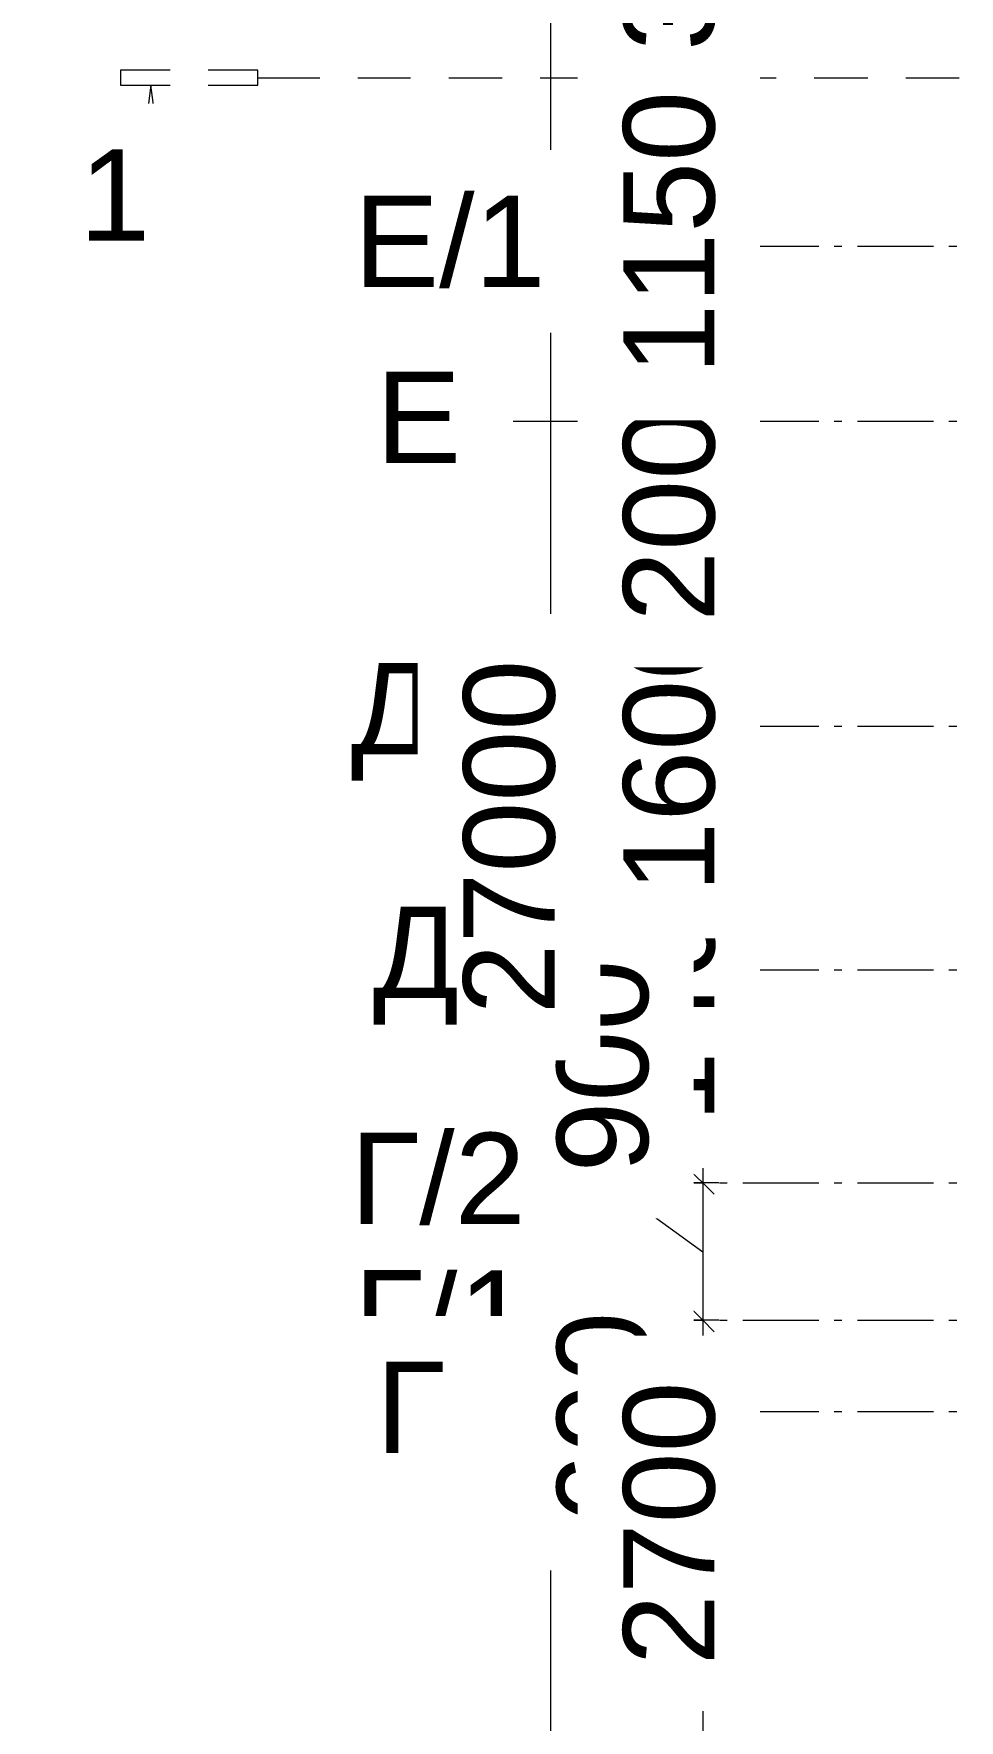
# Model space of a CAD drawing. Header units: millimetres. Extents: x -213911 to 415037, y -3642 to 107391.
# Drawn here: x -213911 to -207829, y 13726 to 24804 of the extents above; entities that cross this region are included whole.
import ezdxf

# ---------------------------------------------------------------- set-up
doc = ezdxf.new("R2010")
doc.units = ezdxf.units.MM
doc.layers.add('Оси', color=7, linetype='Continuous', lineweight=9)
doc.styles.get("Standard").update_dxf_attribs({"font": 'arial.ttf'})

msp = doc.modelspace()

# ---------------------------------------------------------------- linework, layer by layer
at = {"lineweight": 18}
for points in [[(-209439.1, 23336), (-209515.4, 23408), (-209591.7, 23484.3)], [(-209439.1, 22183.7), (-209515.4, 22259.9), (-209591.7, 22332)], [(-209439.1, 20184.1), (-209515.4, 20256.2), (-209591.7, 20332.4)], [(-209439.1, 18582.8), (-209515.4, 18654.8), (-209591.7, 18731.1)], [(-209439.1, 17180.6), (-209515.4, 17256.8), (-209591.7, 17328.8)], [(-209439.1, 16278.2), (-209515.4, 16354.5), (-209591.7, 16430.7)], [(-209439.1, 15680.9), (-209515.4, 15752.9), (-209591.7, 15829.2)]]:
    msp.add_lwpolyline(points, dxfattribs=at)
at = {"layer": 'Оси'}
for points in [[(-210515.2, 32384.8), (-210515.2, 5128.2)], [(-209515.4, 32384.8), (-209515.4, 27411.3), (-209515.4, 26564.1), (-209515.4, 23408), (-209515.4, 22259.9), (-209515.4, 20256.2), (-209515.4, 18654.8), (-209515.4, 17256.8), (-209515.4, 16354.5), (-209515.4, 15752.9), (-209515.4, 13054.4), (-209515.4, 8847.7), (-209515.4, 5128.2)]]:
    msp.add_lwpolyline(points, dxfattribs=at)
at = {"layer": 'Оси', "lineweight": 9}
for points in [[(-213014.6, 24564.5), (-213340.8, 24564.5), (-213340.8, 24467.1), (-213014.6, 24467.1)], [(-212764.7, 24467.1), (-212438.5, 24467.1), (-212438.5, 24564.5), (-212764.7, 24564.5)], [(-212438.5, 24513.7), (-212031.8, 24513.7)], [(-211781.8, 24513.7), (-211434.5, 24513.7)], [(-211184.5, 24513.7), (-210832.9, 24513.7)], [(-210583, 24513.7), (-210231.3, 24513.7)], [(-209981.4, 24513.7), (-209634, 24513.7)], [(-209379.8, 24513.7), (-209032.5, 24513.7)], [(-208782.5, 24513.7), (-208430.9, 24513.7)], [(-208181, 24513.7), (-207829.3, 24513.7)], [(-213141.7, 23963), (-213141.7, 23463.1)], [(-211315.8, 23408), (-211010.8, 23408)], [(-210913.4, 23408), (-210858.3, 23408)], [(-210760.9, 23408), (-210261, 23408)], [(-210159.3, 23408), (-210104.3, 23408)], [(-210006.8, 23408), (-209506.9, 23408)], [(-209409.5, 23408), (-209515.4, 23408), (-209634, 23408)], [(-209405.3, 23408), (-209354.4, 23408)], [(-209252.7, 23408), (-208752.9, 23408)], [(-208651.2, 23408), (-208600.4, 23408)], [(-208498.7, 23408), (-207998.8, 23408)], [(-207897.1, 23408), (-207846.3, 23408)], [(-211315.8, 22259.9), (-211010.8, 22259.9)], [(-210913.4, 22259.9), (-210858.3, 22259.9)], [(-210760.9, 22259.9), (-210261, 22259.9)], [(-210159.3, 22259.9), (-210104.3, 22259.9)], [(-210006.8, 22259.9), (-209506.9, 22259.9)], [(-209409.5, 22259.9), (-209515.4, 22259.9), (-209634, 22259.9)], [(-209405.3, 22259.9), (-209354.4, 22259.9)], [(-209252.7, 22259.9), (-208752.9, 22259.9)], [(-208651.2, 22259.9), (-208600.4, 22259.9)], [(-208498.7, 22259.9), (-207998.8, 22259.9)], [(-207897.1, 22259.9), (-207846.3, 22259.9)], [(-211315.8, 20256.2), (-211010.8, 20256.2)], [(-210913.4, 20256.2), (-210858.3, 20256.2)], [(-210760.9, 20256.2), (-210261, 20256.2)], [(-210159.3, 20256.2), (-210104.3, 20256.2)], [(-210006.8, 20256.2), (-209506.9, 20256.2)], [(-209409.5, 20256.2), (-209515.4, 20256.2), (-209634, 20256.2)], [(-209405.3, 20256.2), (-209354.4, 20256.2)], [(-209252.7, 20256.2), (-208752.9, 20256.2)], [(-208651.2, 20256.2), (-208600.4, 20256.2)], [(-208498.7, 20256.2), (-207998.8, 20256.2)], [(-207897.1, 20256.2), (-207846.3, 20256.2)], [(-211315.8, 18654.8), (-211010.8, 18654.8)], [(-210913.4, 18654.8), (-210858.3, 18654.8)], [(-210760.9, 18654.8), (-210261, 18654.8)], [(-210159.3, 18654.8), (-210104.3, 18654.8)], [(-210006.8, 18654.8), (-209506.9, 18654.8)], [(-209409.5, 18654.8), (-209515.4, 18654.8), (-209634, 18654.8)], [(-209405.3, 18654.8), (-209354.4, 18654.8)], [(-209252.7, 18654.8), (-208752.9, 18654.8)], [(-208651.2, 18654.8), (-208600.4, 18654.8)], [(-208498.7, 18654.8), (-207998.8, 18654.8)], [(-207897.1, 18654.8), (-207846.3, 18654.8)], [(-209951.7, 17799.1), (-209951.7, 17121.3), (-209515.4, 16803.5)], [(-211315.8, 17256.8), (-211010.8, 17256.8)], [(-210913.4, 17256.8), (-210858.3, 17256.8)], [(-210760.9, 17256.8), (-210261, 17256.8)], [(-210159.3, 17256.8), (-210104.3, 17256.8)], [(-210006.8, 17256.8), (-209506.9, 17256.8)], [(-209409.5, 17256.8), (-209515.4, 17256.8), (-209634, 17256.8)], [(-209405.3, 17256.8), (-209354.4, 17256.8)], [(-209252.7, 17256.8), (-208752.9, 17256.8)], [(-208651.2, 17256.8), (-208600.4, 17256.8)], [(-208498.7, 17256.8), (-207998.8, 17256.8)], [(-207897.1, 17256.8), (-207846.3, 17256.8)], [(-211315.8, 16354.5), (-211010.8, 16354.5)], [(-210913.4, 16354.5), (-210858.3, 16354.5)], [(-210760.9, 16354.5), (-210261, 16354.5)], [(-210159.3, 16354.5), (-210104.3, 16354.5)], [(-210006.8, 16354.5), (-209506.9, 16354.5)], [(-209409.5, 16354.5), (-209515.4, 16354.5), (-209634, 16354.5)], [(-209405.3, 16354.5), (-209354.4, 16354.5)], [(-209252.7, 16354.5), (-208752.9, 16354.5)], [(-208651.2, 16354.5), (-208600.4, 16354.5)], [(-208498.7, 16354.5), (-207998.8, 16354.5)], [(-207897.1, 16354.5), (-207846.3, 16354.5)], [(-209951.7, 15011.6), (-209951.7, 15685.1), (-209515.4, 16053.7)], [(-211315.8, 15752.9), (-211010.8, 15752.9)], [(-210913.4, 15752.9), (-210858.3, 15752.9)], [(-210760.9, 15752.9), (-210261, 15752.9)], [(-210159.3, 15752.9), (-210104.3, 15752.9)], [(-210006.8, 15752.9), (-209506.9, 15752.9)], [(-209409.5, 15752.9), (-209515.4, 15752.9), (-209634, 15752.9)], [(-209405.3, 15752.9), (-209354.4, 15752.9)], [(-209252.7, 15752.9), (-208752.9, 15752.9)], [(-208651.2, 15752.9), (-208600.4, 15752.9)], [(-208498.7, 15752.9), (-207998.8, 15752.9)], [(-207897.1, 15752.9), (-207846.3, 15752.9)]]:
    msp.add_lwpolyline(points, dxfattribs=at)
msp.add_lwpolyline([(-213073.9, 23963), (-213141.7, 24467.1), (-213205.3, 23963)], close=True, dxfattribs=at)
msp.add_lwpolyline([(-211574.3, 23670.7, 0.4180328), (-211832.7, 23412.2, 0.4118986), (-211574.3, 23153.8, 0.4057377), (-211315.8, 23412.2, 0.4118986)], format="xyb", close=True, dxfattribs=at)
for points in [[(-211315.8, 22264.2, 0.4118986), (-211574.3, 22522.6, 0.4180328), (-211832.7, 22264.2)], [(-211315.8, 20260.4, 0.4118986), (-211574.3, 20518.8, 0.4180328), (-211832.7, 20260.4)], [(-211315.8, 18659.1, 0.4118986), (-211574.3, 18917.5, 0.4180328), (-211832.7, 18659.1)], [(-211315.8, 17261.1, 0.4118986), (-211574.3, 17519.5, 0.4180328), (-211832.7, 17261.1)], [(-211315.8, 16358.7, 0.4118986), (-211574.3, 16617.1, 0.4180328), (-211832.7, 16358.7)], [(-211315.8, 15757.2, 0.4118986), (-211574.3, 16015.6, 0.4180328), (-211832.7, 15757.2)]]:
    msp.add_lwpolyline(points, format="xyb", dxfattribs=at)
for points in [[(-211574.3, 22001.5), (-211718.3, 22001.5), (-211832.7, 22120.1), (-211832.7, 22264.2)], [(-211315.8, 22264.2), (-211315.8, 22120.1), (-211434.5, 22001.5), (-211574.3, 22001.5)], [(-211574.3, 19997.7), (-211718.3, 19997.7), (-211832.7, 20116.4), (-211832.7, 20260.4)], [(-211315.8, 20260.4), (-211315.8, 20116.4), (-211434.5, 19997.7), (-211574.3, 19997.7)], [(-211574.3, 18396.4), (-211718.3, 18396.4), (-211832.7, 18515), (-211832.7, 18659.1)], [(-211315.8, 18659.1), (-211315.8, 18515), (-211434.5, 18396.4), (-211574.3, 18396.4)], [(-211574.3, 16998.4), (-211718.3, 16998.4), (-211832.7, 17117), (-211832.7, 17261.1)], [(-211315.8, 17261.1), (-211315.8, 17117), (-211434.5, 16998.4), (-211574.3, 16998.4)], [(-211574.3, 16096.1), (-211718.3, 16096.1), (-211832.7, 16214.7), (-211832.7, 16358.7)], [(-211315.8, 16358.7), (-211315.8, 16214.7), (-211434.5, 16096.1), (-211574.3, 16096.1)], [(-211574.3, 15494.5), (-211718.3, 15494.5), (-211832.7, 15613.1), (-211832.7, 15757.2)], [(-211315.8, 15757.2), (-211315.8, 15613.1), (-211434.5, 15494.5), (-211574.3, 15494.5)]]:
    msp.add_open_spline(points, degree=3, dxfattribs=at)

# ---------------------------------------------------------------- next in the draw order: texts
at = {"char_height": 600, "attachment_point": 4, "bg_fill": 3, "box_fill_scale": 1.5, "bg_fill_color": 256, "bg_fill_transparency": 0}
for s, insert in [('1', (-213611.3, 23745.1)), ('Е/1', (-211806.5, 23435.9)), ('Д/1', (-211827.7, 20283.9)), ('Д', (-211683.7, 18682.5)), ('Г/1', (-211806.5, 16377.9))]:
    msp.add_mtext(s, dxfattribs=dict(at, insert=insert))

# ---------------------------------------------------------------- next in the draw order: texts
for s, insert in [('Е', (-211662.5, 22283.6)), ('Г/2', (-211832, 17280.3)), ('Г', (-211662.5, 15780.5))]:
    msp.add_mtext(s, dxfattribs=dict(at, insert=insert))

# ---------------------------------------------------------------- next in the draw order: texts
at = {"char_height": 600, "attachment_point": 4, "rotation": 90, "bg_fill": 3, "box_fill_scale": 1.5, "bg_fill_color": 256, "bg_fill_transparency": 0}
for s, insert in [('1400', (-209733.7, 17653.9)), ('600', (-210170, 15010.4))]:
    msp.add_mtext(s, dxfattribs=dict(at, insert=insert))

# ---------------------------------------------------------------- next in the draw order: texts
for s, insert in [('1600', (-209733.7, 19162.1)), ('2700', (-209733.7, 14086.8))]:
    msp.add_mtext(s, dxfattribs=dict(at, insert=insert))

# ---------------------------------------------------------------- next in the draw order: texts
for s, insert in [('2000', (-209733.7, 20941.5)), ('900', (-210170, 17323.5))]:
    msp.add_mtext(s, dxfattribs=dict(at, insert=insert))

# ---------------------------------------------------------------- next in the draw order: texts
for s, insert in [('1150', (-209733.7, 22564.1)), ('27000', (-210784.3, 18361.5))]:
    msp.add_mtext(s, dxfattribs=dict(at, insert=insert))

# ---------------------------------------------------------------- next in the draw order: texts
at = {"insert": (-209733.7, 24690.8), "char_height": 600, "attachment_point": 4, "rotation": 90, "bg_fill": 3, "box_fill_scale": 1.5, "bg_fill_color": 256, "bg_fill_transparency": 0}
msp.add_mtext('3150', dxfattribs=at)

doc.saveas('drawing.dxf')
